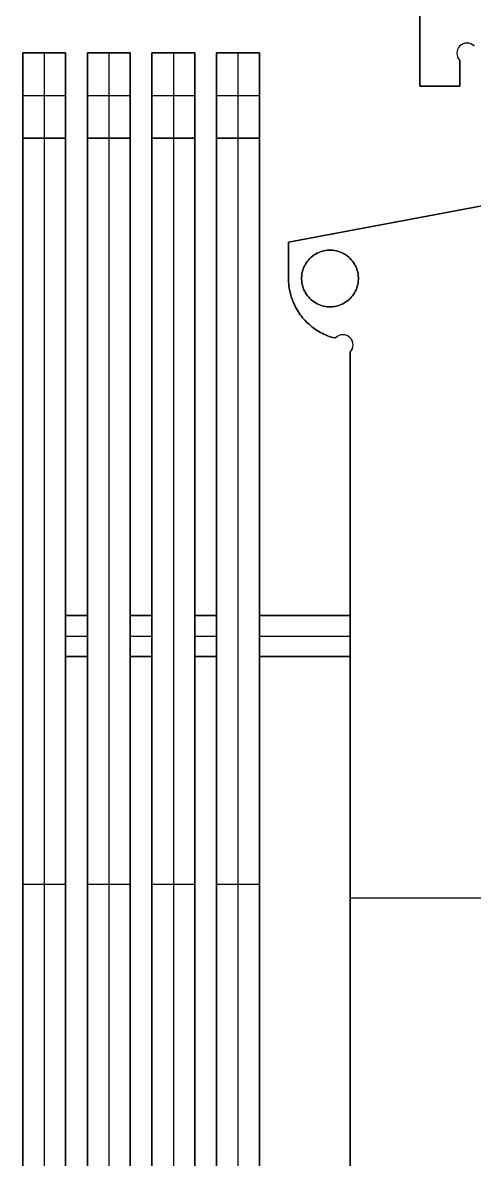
# Model space of a CAD drawing. Extents: x 24 to 120, y 0 to 48.
# Drawn here: x 48.54 to 56.84, y 10.76 to 31.65 of the extents above; entities that cross this region are included whole.
import ezdxf

# ---------------------------------------------------------------- set-up
doc = ezdxf.new("R2010")
doc.units = 0
doc.header["$MEASUREMENT"] = 0
for name, color, linetype in [('POCKETS_10_MM', 5, 'CONTINUOUS'), ('PROFILE_-_INSIDE', 30, 'CONTINUOUS'), ('PROFILE_-_OUTSIDE', 18, 'CONTINUOUS'), ('SOLIDS', 4, 'CONTINUOUS'), ('TABS', 25, 'CONTINUOUS')]:
    doc.layers.add(name, color=color, linetype=linetype)

msp = doc.modelspace()

# ---------------------------------------------------------------- linework, layer by layer
at = {"layer": 'POCKETS_10_MM'}
for points in [[(49.329, 29.527), (49.329, 31.101), (48.541, 31.101), (48.541, 29.527)], [(50.516, 29.527), (50.516, 31.101), (49.729, 31.101), (49.729, 29.527)], [(51.703, 29.527), (51.703, 31.101), (50.916, 31.101), (50.916, 29.527)], [(52.891, 29.527), (52.891, 31.101), (52.103, 31.101), (52.103, 29.527)]]:
    msp.add_lwpolyline(points, close=True, dxfattribs=at)
at = {"layer": 'PROFILE_-_INSIDE'}
msp.add_lwpolyline([(53.776, 27.27), (53.756, 27.243), (53.739, 27.215), (53.723, 27.187), (53.709, 27.157), (53.697, 27.127), (53.687, 27.095), (53.679, 27.064), (53.673, 27.031), (53.668, 26.999), (53.666, 26.966), (53.666, 26.933), (53.668, 26.901), (53.673, 26.868), (53.679, 26.836), (53.687, 26.804), (53.697, 26.773), (53.709, 26.742), (53.723, 26.713), (53.739, 26.684), (53.756, 26.656), (53.776, 26.63), (53.797, 26.605), (53.819, 26.581), (53.843, 26.558), (53.868, 26.537), (53.895, 26.518), (53.922, 26.5), (53.951, 26.485), (53.981, 26.471), (54.011, 26.459), (54.042, 26.449), (54.074, 26.44), (54.106, 26.434), (54.139, 26.43), (54.172, 26.428), (54.205, 26.428), (54.237, 26.43), (54.27, 26.434), (54.302, 26.44), (54.334, 26.449), (54.365, 26.459), (54.395, 26.471), (54.425, 26.485), (54.454, 26.5), (54.482, 26.518), (54.508, 26.537), (54.533, 26.558), (54.557, 26.581), (54.58, 26.605), (54.601, 26.63), (54.62, 26.656), (54.637, 26.684), (54.653, 26.713), (54.667, 26.742), (54.679, 26.773), (54.689, 26.804), (54.698, 26.836), (54.704, 26.868), (54.708, 26.901), (54.71, 26.933), (54.71, 26.966), (54.708, 26.999), (54.704, 27.031), (54.698, 27.064), (54.689, 27.095), (54.679, 27.127), (54.667, 27.157), (54.653, 27.187), (54.637, 27.215), (54.62, 27.243), (54.601, 27.27), (54.58, 27.295), (54.557, 27.319), (54.533, 27.341), (54.508, 27.362), (54.482, 27.382), (54.454, 27.399), (54.425, 27.415), (54.395, 27.429), (54.365, 27.441), (54.334, 27.451), (54.302, 27.459), (54.27, 27.465), (54.237, 27.469), (54.205, 27.472), (54.172, 27.472), (54.139, 27.469), (54.106, 27.465), (54.074, 27.459), (54.042, 27.451), (54.011, 27.441), (53.981, 27.429), (53.951, 27.415), (53.922, 27.399), (53.895, 27.382), (53.868, 27.362), (53.843, 27.341), (53.819, 27.319), (53.797, 27.295)], close=True, dxfattribs=at)
at = {"layer": 'PROFILE_-_OUTSIDE'}
msp.add_line((54.557, 5.531), (54.557, 25.596), dxfattribs=at)
for points in [[(56.574, 30.958), (56.574, 30.485), (55.836, 30.485), (55.836, 41.804), (56.574, 41.804), (56.574, 41.331)], [(54.292, 25.861), (54.249, 25.861), (54.241, 25.863), (54.207, 25.873), (54.174, 25.885), (54.141, 25.897), (54.108, 25.911), (54.075, 25.926), (54.043, 25.941), (54.012, 25.958), (53.981, 25.976), (53.951, 25.994), (53.921, 26.014), (53.892, 26.034), (53.863, 26.055), (53.836, 26.078), (53.809, 26.101), (53.782, 26.125), (53.757, 26.149), (53.732, 26.175), (53.708, 26.201), (53.685, 26.228), (53.663, 26.256), (53.641, 26.284), (53.621, 26.314), (53.602, 26.343), (53.583, 26.374), (53.565, 26.404), (53.549, 26.436), (53.533, 26.468), (53.518, 26.5), (53.505, 26.533), (53.492, 26.566), (53.481, 26.6), (53.47, 26.634), (53.461, 26.668), (53.453, 26.703), (53.445, 26.738), (53.439, 26.773), (53.434, 26.808), (53.43, 26.843), (53.428, 26.879), (53.426, 26.914), (53.425, 26.95), (53.425, 27.616), (67.599, 30.286)]]:
    msp.add_lwpolyline(points, dxfattribs=at)
for points in [[(49.329, 0.525), (49.329, 31.101), (48.541, 31.101), (48.541, 0.525)], [(49.729, 0.525), (49.729, 31.101), (50.516, 31.101), (50.516, 2.887), (50.516, 1.312), (50.516, 0.525)], [(51.703, 0.525), (50.916, 0.525), (50.916, 31.101), (51.703, 31.101), (51.703, 2.887), (51.703, 1.312)], [(52.103, 0.525), (52.103, 31.101), (52.891, 31.101), (52.891, 2.887), (52.891, 1.312), (52.891, 0.525)]]:
    msp.add_lwpolyline(points, close=True, dxfattribs=at)
for centre, start, end in [((56.707, 31.091), 45.0001, 225.0001), ((54.425, 25.728), 315, 134.9984)]:
    msp.add_arc(centre, 0.188, start, end, dxfattribs=at)
at = {"layer": 'SOLIDS'}
for p, q in [((55.836, 30.485), (55.836, 41.804)), ((55.836, 30.485, -0.738), (55.836, 41.804, -0.738)), ((55.836, 41.804, -0.369), (55.836, 30.485, -0.369)), ((56.574, 31.223), (56.574, 31.223, -0.738)), ((48.541, 0.525, -0.738), (48.541, 31.101, -0.738)), ((48.541, 31.101, -0.738), (48.541, 31.101, -0.369)), ((48.541, 31.101, -0.738), (49.329, 31.101, -0.738)), ((48.541, 29.527, -0.369), (48.541, 31.101, -0.369)), ((48.541, 31.101, -0.369), (49.329, 31.101, -0.369)), ((48.935, 31.101, -0.738), (48.935, 0.525, -0.738)), ((48.935, 31.101, -0.369), (48.935, 29.527, -0.369)), ((48.935, 31.101, -0.369), (48.935, 31.101, -0.738)), ((49.329, 31.101, -0.738), (49.329, 31.101, -0.369)), ((49.329, 31.101, -0.738), (49.329, 0.525, -0.738)), ((49.329, 31.101, -0.369), (49.329, 29.527, -0.369)), ((49.729, 0.525, -0.738), (49.729, 31.101, -0.738)), ((49.729, 31.101, -0.738), (49.729, 31.101, -0.369)), ((49.729, 31.101, -0.738), (50.516, 31.101, -0.738)), ((49.729, 29.527, -0.369), (49.729, 31.101, -0.369)), ((49.729, 31.101, -0.369), (50.516, 31.101, -0.369)), ((50.122, 31.101, -0.738), (50.122, 0.525, -0.738)), ((50.122, 31.101, -0.369), (50.122, 29.527, -0.369)), ((50.122, 31.101, -0.369), (50.122, 31.101, -0.738)), ((50.516, 31.101, -0.738), (50.516, 31.101, -0.369)), ((50.516, 31.101, -0.738), (50.516, 0.525, -0.738)), ((50.516, 31.101, -0.369), (50.516, 29.527, -0.369)), ((50.916, 0.525, -0.738), (50.916, 31.101, -0.738)), ((50.916, 31.101, -0.738), (50.916, 31.101, -0.369)), ((50.916, 31.101, -0.738), (51.703, 31.101, -0.738)), ((50.916, 29.527, -0.369), (50.916, 31.101, -0.369)), ((50.916, 31.101, -0.369), (51.703, 31.101, -0.369)), ((51.31, 31.101, -0.738), (51.31, 0.525, -0.738)), ((51.31, 31.101, -0.369), (51.31, 29.527, -0.369)), ((51.31, 31.101, -0.369), (51.31, 31.101, -0.738)), ((51.703, 31.101, -0.738), (51.703, 31.101, -0.369)), ((51.703, 31.101, -0.738), (51.703, 0.525, -0.738)), ((51.703, 31.101, -0.369), (51.703, 29.527, -0.369)), ((52.103, 0.525, -0.738), (52.103, 31.101, -0.738)), ((52.103, 31.101, -0.738), (52.103, 31.101, -0.369)), ((52.103, 31.101, -0.738), (52.891, 31.101, -0.738)), ((52.103, 29.527, -0.369), (52.103, 31.101, -0.369)), ((52.103, 31.101, -0.369), (52.891, 31.101, -0.369)), ((52.497, 31.101, -0.738), (52.497, 0.525, -0.738)), ((52.497, 31.101, -0.369), (52.497, 29.527, -0.369)), ((52.497, 31.101, -0.369), (52.497, 31.101, -0.738)), ((52.891, 31.101, -0.738), (52.891, 31.101, -0.369)), ((52.891, 31.101, -0.738), (52.891, 0.525, -0.738)), ((52.891, 31.101, -0.369), (52.891, 29.527, -0.369)), ((56.574, 30.958), (56.574, 30.485)), ((56.574, 30.958, -0.738), (56.574, 30.958)), ((56.574, 30.958, -0.738), (56.574, 30.485, -0.738)), ((56.574, 30.485, -0.369), (56.574, 30.958, -0.369)), ((56.574, 30.721), (56.574, 30.721, -0.738)), ((48.541, 30.314, -0.369), (49.329, 30.314, -0.369)), ((49.729, 30.314, -0.369), (50.516, 30.314, -0.369)), ((50.916, 30.314, -0.369), (51.703, 30.314, -0.369)), ((52.103, 30.314, -0.369), (52.891, 30.314, -0.369)), ((56.574, 30.485), (55.836, 30.485)), ((56.574, 30.485, -0.738), (55.836, 30.485, -0.738)), ((55.836, 30.485, -0.738), (55.836, 30.485)), ((55.836, 30.485, -0.369), (56.574, 30.485, -0.369)), ((56.205, 30.485), (56.205, 30.485, -0.738)), ((56.574, 30.485, -0.738), (56.574, 30.485)), ((53.425, 27.616), (67.599, 30.286)), ((53.425, 27.616, -0.738), (67.599, 30.286, -0.738)), ((67.599, 30.286, -0.369), (53.425, 27.616, -0.369)), ((49.329, 29.527), (48.541, 29.527)), ((49.329, 29.527, -0.369), (48.541, 29.527, -0.369)), ((48.541, 29.527, -0.369), (48.541, 29.527)), ((48.541, 2.887), (48.541, 29.527)), ((48.541, 29.527, -0.185), (49.329, 29.527, -0.185)), ((48.541, 29.527, -0.369), (48.541, 2.887, -0.369)), ((48.935, 29.527), (48.935, 29.527, -0.369)), ((48.935, 29.527), (48.935, 2.887)), ((49.329, 29.527), (49.329, 29.527, -0.369)), ((49.329, 29.527), (49.329, 2.887)), ((49.329, 2.887, -0.369), (49.329, 29.527, -0.369)), ((49.729, 2.887), (49.729, 29.527)), ((50.516, 29.527, -0.369), (49.729, 29.527, -0.369)), ((50.516, 29.527), (49.729, 29.527)), ((49.729, 29.527, -0.369), (49.729, 29.527)), ((49.729, 29.527, -0.185), (50.516, 29.527, -0.185)), ((49.729, 29.527, -0.369), (49.729, 2.887, -0.369)), ((49.729, 29.527, -0.369), (49.729, 29.527, -0.738)), ((50.122, 29.527), (50.122, 29.527, -0.369)), ((50.122, 29.527), (50.122, 2.887)), ((50.516, 29.527), (50.516, 29.527, -0.369)), ((50.516, 29.527), (50.516, 2.887)), ((50.516, 2.887, -0.369), (50.516, 29.527, -0.369)), ((50.516, 29.527), (50.516, 29.527, -0.738)), ((51.703, 29.527, -0.369), (50.916, 29.527, -0.369)), ((51.703, 29.527), (50.916, 29.527)), ((50.916, 29.527, -0.369), (50.916, 29.527)), ((50.916, 2.887), (50.916, 29.527)), ((50.916, 29.527, -0.185), (51.703, 29.527, -0.185)), ((50.916, 29.527, -0.369), (50.916, 2.887, -0.369)), ((50.916, 29.527, -0.369), (50.916, 29.527, -0.738)), ((51.31, 29.527), (51.31, 29.527, -0.369)), ((51.31, 29.527), (51.31, 2.887)), ((51.703, 29.527), (51.703, 29.527, -0.369)), ((51.703, 29.527), (51.703, 2.887)), ((51.703, 2.887, -0.369), (51.703, 29.527, -0.369)), ((51.703, 29.527), (51.703, 29.527, -0.738)), ((52.891, 29.527, -0.369), (52.103, 29.527, -0.369)), ((52.891, 29.527), (52.103, 29.527)), ((52.103, 29.527, -0.369), (52.103, 29.527)), ((52.103, 2.887), (52.103, 29.527)), ((52.103, 29.527, -0.185), (52.891, 29.527, -0.185)), ((52.103, 29.527, -0.369), (52.103, 2.887, -0.369)), ((52.103, 29.527, -0.369), (52.103, 29.527, -0.738)), ((52.497, 29.527), (52.497, 29.527, -0.369)), ((52.497, 29.527), (52.497, 2.887)), ((52.891, 29.527), (52.891, 29.527, -0.369)), ((52.891, 29.527), (52.891, 2.887)), ((52.891, 2.887, -0.369), (52.891, 29.527, -0.369)), ((52.891, 29.527), (52.891, 29.527, -0.738)), ((53.426, 26.914), (53.425, 27.616)), ((53.426, 26.914, -0.738), (53.425, 27.616, -0.738)), ((53.425, 27.616, -0.738), (53.425, 27.616)), ((53.425, 27.616, -0.369), (53.426, 26.914, -0.369)), ((53.895, 27.382), (53.868, 27.362)), ((53.895, 27.382, -0.738), (53.868, 27.362, -0.738)), ((53.868, 27.362, -0.25), (53.895, 27.382, -0.25)), ((53.922, 27.399), (53.895, 27.382)), ((53.922, 27.399, -0.738), (53.895, 27.382, -0.738)), ((53.895, 27.382, -0.25), (53.922, 27.399, -0.25)), ((53.895, 27.382, -0.738), (53.895, 27.382)), ((53.909, 27.39), (53.909, 27.39, -0.738)), ((53.951, 27.415), (53.922, 27.399)), ((53.951, 27.415, -0.738), (53.922, 27.399, -0.738)), ((53.922, 27.399, -0.25), (53.951, 27.415, -0.25)), ((53.922, 27.399, -0.738), (53.922, 27.399)), ((53.937, 27.407), (53.937, 27.407, -0.738)), ((53.981, 27.429), (53.951, 27.415)), ((53.981, 27.429, -0.738), (53.951, 27.415, -0.738)), ((53.951, 27.415, -0.25), (53.981, 27.429, -0.25)), ((53.951, 27.415, -0.738), (53.951, 27.415)), ((53.966, 27.422), (53.966, 27.422, -0.738)), ((54.011, 27.441), (53.981, 27.429)), ((54.011, 27.441, -0.738), (53.981, 27.429, -0.738)), ((53.981, 27.429, -0.25), (54.011, 27.441, -0.25)), ((53.981, 27.429, -0.738), (53.981, 27.429)), ((53.996, 27.435), (53.996, 27.435, -0.738)), ((54.042, 27.451), (54.011, 27.441)), ((54.042, 27.451, -0.738), (54.011, 27.441, -0.738)), ((54.011, 27.441, -0.25), (54.042, 27.451, -0.25)), ((54.011, 27.441, -0.738), (54.011, 27.441)), ((54.027, 27.446), (54.027, 27.446, -0.738)), ((54.074, 27.459), (54.042, 27.451)), ((54.074, 27.459, -0.738), (54.042, 27.451, -0.738)), ((54.042, 27.451, -0.25), (54.074, 27.459, -0.25)), ((54.042, 27.451, -0.738), (54.042, 27.451)), ((54.058, 27.455), (54.058, 27.455, -0.738)), ((54.106, 27.465), (54.074, 27.459)), ((54.106, 27.465, -0.738), (54.074, 27.459, -0.738)), ((54.074, 27.459, -0.25), (54.106, 27.465, -0.25)), ((54.074, 27.459, -0.738), (54.074, 27.459)), ((54.09, 27.462), (54.09, 27.462, -0.738)), ((54.139, 27.469), (54.106, 27.465)), ((54.139, 27.469, -0.738), (54.106, 27.465, -0.738)), ((54.106, 27.465, -0.25), (54.139, 27.469, -0.25)), ((54.106, 27.465, -0.738), (54.106, 27.465)), ((54.123, 27.467), (54.123, 27.467, -0.738)), ((54.172, 27.472), (54.139, 27.469)), ((54.172, 27.472, -0.738), (54.139, 27.469, -0.738)), ((54.139, 27.469, -0.25), (54.172, 27.472, -0.25)), ((54.139, 27.469, -0.738), (54.139, 27.469)), ((54.155, 27.47), (54.155, 27.47, -0.738)), ((54.205, 27.472), (54.172, 27.472)), ((54.205, 27.472, -0.738), (54.172, 27.472, -0.738)), ((54.172, 27.472, -0.738), (54.172, 27.472)), ((54.172, 27.472, -0.25), (54.205, 27.472, -0.25)), ((54.188, 27.472), (54.188, 27.472, -0.738)), ((54.237, 27.469), (54.205, 27.472)), ((54.237, 27.469, -0.738), (54.205, 27.472, -0.738)), ((54.205, 27.472, -0.738), (54.205, 27.472)), ((54.205, 27.472, -0.25), (54.237, 27.469, -0.25)), ((54.221, 27.47), (54.221, 27.47, -0.738)), ((54.27, 27.465), (54.237, 27.469)), ((54.27, 27.465, -0.738), (54.237, 27.469, -0.738)), ((54.237, 27.469, -0.738), (54.237, 27.469)), ((54.237, 27.469, -0.25), (54.27, 27.465, -0.25)), ((54.253, 27.467), (54.253, 27.467, -0.738)), ((54.302, 27.459), (54.27, 27.465)), ((54.302, 27.459, -0.738), (54.27, 27.465, -0.738)), ((54.27, 27.465, -0.738), (54.27, 27.465)), ((54.27, 27.465, -0.25), (54.302, 27.459, -0.25)), ((54.286, 27.462), (54.286, 27.462, -0.738)), ((54.334, 27.451), (54.302, 27.459)), ((54.334, 27.451, -0.738), (54.302, 27.459, -0.738)), ((54.302, 27.459, -0.738), (54.302, 27.459)), ((54.302, 27.459, -0.25), (54.334, 27.451, -0.25)), ((54.318, 27.455), (54.318, 27.455, -0.738)), ((54.365, 27.441), (54.334, 27.451)), ((54.365, 27.441, -0.738), (54.334, 27.451, -0.738)), ((54.334, 27.451, -0.738), (54.334, 27.451)), ((54.334, 27.451, -0.25), (54.365, 27.441, -0.25)), ((54.349, 27.446), (54.349, 27.446, -0.738)), ((54.395, 27.429), (54.365, 27.441)), ((54.395, 27.429, -0.738), (54.365, 27.441, -0.738)), ((54.365, 27.441, -0.738), (54.365, 27.441)), ((54.365, 27.441, -0.25), (54.395, 27.429, -0.25)), ((54.38, 27.435), (54.38, 27.435, -0.738)), ((54.425, 27.415), (54.395, 27.429)), ((54.425, 27.415, -0.738), (54.395, 27.429, -0.738)), ((54.395, 27.429, -0.738), (54.395, 27.429)), ((54.395, 27.429, -0.25), (54.425, 27.415, -0.25)), ((54.41, 27.422), (54.41, 27.422, -0.738)), ((54.454, 27.399), (54.425, 27.415)), ((54.454, 27.399, -0.738), (54.425, 27.415, -0.738)), ((54.425, 27.415, -0.738), (54.425, 27.415)), ((54.425, 27.415, -0.25), (54.454, 27.399, -0.25)), ((54.439, 27.407), (54.439, 27.407, -0.738)), ((54.482, 27.382), (54.454, 27.399)), ((54.482, 27.382, -0.738), (54.454, 27.399, -0.738)), ((54.454, 27.399, -0.738), (54.454, 27.399)), ((54.454, 27.399, -0.25), (54.482, 27.382, -0.25)), ((54.468, 27.39), (54.468, 27.39, -0.738)), ((54.508, 27.362), (54.482, 27.382)), ((54.508, 27.362, -0.738), (54.482, 27.382, -0.738)), ((54.482, 27.382, -0.738), (54.482, 27.382)), ((54.482, 27.382, -0.25), (54.508, 27.362, -0.25)), ((53.723, 27.187), (53.709, 27.157)), ((53.723, 27.187, -0.738), (53.709, 27.157, -0.738)), ((53.709, 27.157, -0.25), (53.723, 27.187, -0.25)), ((53.716, 27.172), (53.716, 27.172, -0.738)), ((53.739, 27.215), (53.723, 27.187)), ((53.739, 27.215, -0.738), (53.723, 27.187, -0.738)), ((53.723, 27.187, -0.25), (53.739, 27.215, -0.25)), ((53.723, 27.187, -0.738), (53.723, 27.187)), ((53.731, 27.201), (53.731, 27.201, -0.738)), ((53.756, 27.243), (53.739, 27.215)), ((53.756, 27.243, -0.738), (53.739, 27.215, -0.738)), ((53.739, 27.215, -0.25), (53.756, 27.243, -0.25)), ((53.739, 27.215, -0.738), (53.739, 27.215)), ((53.748, 27.229), (53.748, 27.229, -0.738)), ((53.776, 27.27), (53.756, 27.243)), ((53.776, 27.27, -0.738), (53.756, 27.243, -0.738)), ((53.756, 27.243, -0.25), (53.776, 27.27, -0.25)), ((53.756, 27.243, -0.738), (53.756, 27.243)), ((53.766, 27.256), (53.766, 27.256, -0.738)), ((53.797, 27.295), (53.776, 27.27)), ((53.797, 27.295, -0.738), (53.776, 27.27, -0.738)), ((53.776, 27.27, -0.25), (53.797, 27.295, -0.25)), ((53.776, 27.27), (53.776, 27.27, -0.738)), ((53.786, 27.282), (53.786, 27.282, -0.738)), ((53.819, 27.319), (53.797, 27.295)), ((53.819, 27.319, -0.738), (53.797, 27.295, -0.738)), ((53.797, 27.295, -0.25), (53.819, 27.319, -0.25)), ((53.797, 27.295, -0.738), (53.797, 27.295)), ((53.808, 27.307), (53.808, 27.307, -0.738)), ((53.843, 27.341), (53.819, 27.319)), ((53.843, 27.341, -0.738), (53.819, 27.319, -0.738)), ((53.819, 27.319, -0.25), (53.843, 27.341, -0.25)), ((53.819, 27.319, -0.738), (53.819, 27.319)), ((53.831, 27.33), (53.831, 27.33, -0.738)), ((53.868, 27.362), (53.843, 27.341)), ((53.868, 27.362, -0.738), (53.843, 27.341, -0.738)), ((53.843, 27.341, -0.25), (53.868, 27.362, -0.25)), ((53.843, 27.341, -0.738), (53.843, 27.341)), ((53.856, 27.352), (53.856, 27.352, -0.738)), ((53.868, 27.362, -0.738), (53.868, 27.362)), ((53.881, 27.372), (53.881, 27.372, -0.738)), ((54.495, 27.372), (54.495, 27.372, -0.738)), ((54.533, 27.341), (54.508, 27.362)), ((54.533, 27.341, -0.738), (54.508, 27.362, -0.738)), ((54.508, 27.362, -0.738), (54.508, 27.362)), ((54.508, 27.362, -0.25), (54.533, 27.341, -0.25)), ((54.521, 27.352), (54.521, 27.352, -0.738)), ((54.557, 27.319), (54.533, 27.341)), ((54.557, 27.319, -0.738), (54.533, 27.341, -0.738)), ((54.533, 27.341, -0.738), (54.533, 27.341)), ((54.533, 27.341, -0.25), (54.557, 27.319, -0.25)), ((54.545, 27.33), (54.545, 27.33, -0.738)), ((54.58, 27.295), (54.557, 27.319)), ((54.58, 27.295, -0.738), (54.557, 27.319, -0.738)), ((54.557, 27.319, -0.738), (54.557, 27.319)), ((54.557, 27.319, -0.25), (54.58, 27.295, -0.25)), ((54.568, 27.307), (54.568, 27.307, -0.738)), ((54.601, 27.27), (54.58, 27.295)), ((54.601, 27.27, -0.738), (54.58, 27.295, -0.738)), ((54.58, 27.295, -0.738), (54.58, 27.295)), ((54.58, 27.295, -0.25), (54.601, 27.27, -0.25)), ((54.59, 27.282), (54.59, 27.282, -0.738)), ((54.62, 27.243), (54.601, 27.27)), ((54.62, 27.243, -0.738), (54.601, 27.27, -0.738)), ((54.601, 27.27, -0.738), (54.601, 27.27)), ((54.601, 27.27, -0.25), (54.62, 27.243, -0.25)), ((54.61, 27.256), (54.61, 27.256, -0.738)), ((54.637, 27.215), (54.62, 27.243)), ((54.637, 27.215, -0.738), (54.62, 27.243, -0.738)), ((54.62, 27.243, -0.738), (54.62, 27.243)), ((54.62, 27.243, -0.25), (54.637, 27.215, -0.25)), ((54.629, 27.229), (54.629, 27.229, -0.738)), ((54.653, 27.187), (54.637, 27.215)), ((54.653, 27.187, -0.738), (54.637, 27.215, -0.738)), ((54.637, 27.215, -0.738), (54.637, 27.215)), ((54.637, 27.215, -0.25), (54.653, 27.187, -0.25)), ((54.645, 27.201), (54.645, 27.201, -0.738)), ((54.667, 27.157), (54.653, 27.187)), ((54.667, 27.157, -0.738), (54.653, 27.187, -0.738)), ((54.653, 27.187, -0.738), (54.653, 27.187)), ((54.653, 27.187, -0.25), (54.667, 27.157, -0.25)), ((54.66, 27.172), (54.66, 27.172, -0.738)), ((53.668, 26.999), (53.666, 26.966)), ((53.668, 26.999, -0.738), (53.666, 26.966, -0.738)), ((53.666, 26.966, -0.25), (53.668, 26.999, -0.25)), ((53.666, 26.966), (53.666, 26.933)), ((53.666, 26.966, -0.738), (53.666, 26.933, -0.738)), ((53.666, 26.966, -0.738), (53.666, 26.966)), ((53.666, 26.933, -0.25), (53.666, 26.966, -0.25)), ((53.667, 26.983), (53.667, 26.983, -0.738)), ((53.673, 27.031), (53.668, 26.999)), ((53.673, 27.031, -0.738), (53.668, 26.999, -0.738)), ((53.668, 26.999, -0.25), (53.673, 27.031, -0.25)), ((53.668, 26.999, -0.738), (53.668, 26.999)), ((53.67, 27.015), (53.67, 27.015, -0.738)), ((53.679, 27.064), (53.673, 27.031)), ((53.679, 27.064, -0.738), (53.673, 27.031, -0.738)), ((53.673, 27.031, -0.25), (53.679, 27.064, -0.25)), ((53.673, 27.031, -0.738), (53.673, 27.031)), ((53.676, 27.048), (53.676, 27.048, -0.738)), ((53.687, 27.095), (53.679, 27.064)), ((53.687, 27.095, -0.738), (53.679, 27.064, -0.738)), ((53.679, 27.064, -0.25), (53.687, 27.095, -0.25)), ((53.679, 27.064, -0.738), (53.679, 27.064)), ((53.683, 27.08), (53.683, 27.08, -0.738)), ((53.697, 27.127), (53.687, 27.095)), ((53.697, 27.127, -0.738), (53.687, 27.095, -0.738)), ((53.687, 27.095, -0.25), (53.697, 27.127, -0.25)), ((53.687, 27.095, -0.738), (53.687, 27.095)), ((53.692, 27.111), (53.692, 27.111, -0.738)), ((53.709, 27.157), (53.697, 27.127)), ((53.709, 27.157, -0.738), (53.697, 27.127, -0.738)), ((53.697, 27.127, -0.25), (53.709, 27.157, -0.25)), ((53.697, 27.127, -0.738), (53.697, 27.127)), ((53.703, 27.142), (53.703, 27.142, -0.738)), ((53.709, 27.157, -0.738), (53.709, 27.157)), ((54.679, 27.127), (54.667, 27.157)), ((54.679, 27.127, -0.738), (54.667, 27.157, -0.738)), ((54.667, 27.157, -0.738), (54.667, 27.157)), ((54.667, 27.157, -0.25), (54.679, 27.127, -0.25)), ((54.673, 27.142), (54.673, 27.142, -0.738)), ((54.689, 27.095), (54.679, 27.127)), ((54.689, 27.095, -0.738), (54.679, 27.127, -0.738)), ((54.679, 27.127, -0.738), (54.679, 27.127)), ((54.679, 27.127, -0.25), (54.689, 27.095, -0.25)), ((54.684, 27.111), (54.684, 27.111, -0.738)), ((54.698, 27.064), (54.689, 27.095)), ((54.698, 27.064, -0.738), (54.689, 27.095, -0.738)), ((54.689, 27.095, -0.738), (54.689, 27.095)), ((54.689, 27.095, -0.25), (54.698, 27.064, -0.25)), ((54.693, 27.08), (54.693, 27.08, -0.738)), ((54.704, 27.031), (54.698, 27.064)), ((54.704, 27.031, -0.738), (54.698, 27.064, -0.738)), ((54.698, 27.064, -0.738), (54.698, 27.064)), ((54.698, 27.064, -0.25), (54.704, 27.031, -0.25)), ((54.701, 27.048), (54.701, 27.048, -0.738)), ((54.708, 26.999), (54.704, 27.031)), ((54.708, 26.999, -0.738), (54.704, 27.031, -0.738)), ((54.704, 27.031, -0.738), (54.704, 27.031)), ((54.704, 27.031, -0.25), (54.708, 26.999, -0.25)), ((54.706, 27.015), (54.706, 27.015, -0.738)), ((54.71, 26.966), (54.708, 26.999)), ((54.71, 26.966, -0.738), (54.708, 26.999, -0.738)), ((54.708, 26.999, -0.738), (54.708, 26.999)), ((54.708, 26.999, -0.25), (54.71, 26.966, -0.25)), ((54.709, 26.983), (54.709, 26.983, -0.738)), ((54.71, 26.933), (54.71, 26.966)), ((54.71, 26.933, -0.738), (54.71, 26.966, -0.738)), ((54.71, 26.966, -0.738), (54.71, 26.966)), ((54.71, 26.966, -0.25), (54.71, 26.933, -0.25)), ((53.425, 26.95), (53.425, 26.95, -0.738)), ((53.428, 26.879), (53.426, 26.914)), ((53.428, 26.879, -0.738), (53.426, 26.914, -0.738)), ((53.426, 26.914, -0.738), (53.426, 26.914)), ((53.426, 26.914, -0.369), (53.428, 26.879, -0.369)), ((53.427, 26.896), (53.427, 26.896, -0.738)), ((53.43, 26.843), (53.428, 26.879)), ((53.43, 26.843, -0.738), (53.428, 26.879, -0.738)), ((53.428, 26.879, -0.738), (53.428, 26.879)), ((53.428, 26.879, -0.369), (53.43, 26.843, -0.369)), ((53.429, 26.861), (53.429, 26.861, -0.738)), ((53.434, 26.808), (53.43, 26.843)), ((53.434, 26.808, -0.738), (53.43, 26.843, -0.738)), ((53.43, 26.843, -0.738), (53.43, 26.843)), ((53.43, 26.843, -0.369), (53.434, 26.808, -0.369)), ((53.432, 26.826), (53.432, 26.826, -0.738)), ((53.439, 26.773), (53.434, 26.808)), ((53.439, 26.773, -0.738), (53.434, 26.808, -0.738)), ((53.434, 26.808, -0.738), (53.434, 26.808)), ((53.434, 26.808, -0.369), (53.439, 26.773, -0.369)), ((53.437, 26.79), (53.437, 26.79, -0.738)), ((53.445, 26.738), (53.439, 26.773)), ((53.445, 26.738, -0.738), (53.439, 26.773, -0.738)), ((53.439, 26.773, -0.738), (53.439, 26.773)), ((53.439, 26.773, -0.369), (53.445, 26.738, -0.369)), ((53.442, 26.755), (53.442, 26.755, -0.738)), ((53.666, 26.95), (53.666, 26.95, -0.738)), ((53.666, 26.933), (53.668, 26.901)), ((53.666, 26.933, -0.738), (53.668, 26.901, -0.738)), ((53.666, 26.933, -0.738), (53.666, 26.933)), ((53.668, 26.901, -0.25), (53.666, 26.933, -0.25)), ((53.667, 26.917), (53.667, 26.917, -0.738)), ((53.668, 26.901), (53.673, 26.868)), ((53.668, 26.901, -0.738), (53.673, 26.868, -0.738)), ((53.668, 26.901, -0.738), (53.668, 26.901)), ((53.673, 26.868, -0.25), (53.668, 26.901, -0.25)), ((53.67, 26.884), (53.67, 26.884, -0.738)), ((53.673, 26.868), (53.679, 26.836)), ((53.673, 26.868, -0.738), (53.679, 26.836, -0.738)), ((53.673, 26.868, -0.738), (53.673, 26.868)), ((53.679, 26.836, -0.25), (53.673, 26.868, -0.25)), ((53.676, 26.852), (53.676, 26.852, -0.738)), ((53.679, 26.836), (53.687, 26.804)), ((53.679, 26.836, -0.738), (53.687, 26.804, -0.738)), ((53.679, 26.836, -0.738), (53.679, 26.836)), ((53.687, 26.804, -0.25), (53.679, 26.836, -0.25)), ((53.683, 26.82), (53.683, 26.82, -0.738)), ((53.687, 26.804), (53.697, 26.773)), ((53.687, 26.804, -0.738), (53.697, 26.773, -0.738)), ((53.687, 26.804, -0.738), (53.687, 26.804)), ((53.697, 26.773, -0.25), (53.687, 26.804, -0.25)), ((53.692, 26.789), (53.692, 26.789, -0.738)), ((53.697, 26.773), (53.709, 26.742)), ((53.697, 26.773, -0.738), (53.709, 26.742, -0.738)), ((53.697, 26.773, -0.738), (53.697, 26.773)), ((53.709, 26.742, -0.25), (53.697, 26.773, -0.25)), ((53.703, 26.758), (53.703, 26.758, -0.738)), ((54.667, 26.742), (54.679, 26.773)), ((54.667, 26.742, -0.738), (54.679, 26.773, -0.738)), ((54.679, 26.773, -0.25), (54.667, 26.742, -0.25)), ((54.673, 26.758), (54.673, 26.758, -0.738)), ((54.679, 26.773), (54.689, 26.804)), ((54.679, 26.773, -0.738), (54.689, 26.804, -0.738)), ((54.689, 26.804, -0.25), (54.679, 26.773, -0.25)), ((54.679, 26.773, -0.738), (54.679, 26.773)), ((54.684, 26.789), (54.684, 26.789, -0.738)), ((54.689, 26.804), (54.698, 26.836)), ((54.689, 26.804, -0.738), (54.698, 26.836, -0.738)), ((54.698, 26.836, -0.25), (54.689, 26.804, -0.25)), ((54.689, 26.804, -0.738), (54.689, 26.804)), ((54.693, 26.82), (54.693, 26.82, -0.738)), ((54.698, 26.836), (54.704, 26.868)), ((54.698, 26.836, -0.738), (54.704, 26.868, -0.738)), ((54.704, 26.868, -0.25), (54.698, 26.836, -0.25)), ((54.698, 26.836, -0.738), (54.698, 26.836)), ((54.701, 26.852), (54.701, 26.852, -0.738)), ((54.704, 26.868), (54.708, 26.901)), ((54.704, 26.868, -0.738), (54.708, 26.901, -0.738)), ((54.708, 26.901, -0.25), (54.704, 26.868, -0.25)), ((54.704, 26.868, -0.738), (54.704, 26.868)), ((54.706, 26.884), (54.706, 26.884, -0.738)), ((54.708, 26.901), (54.71, 26.933)), ((54.708, 26.901, -0.738), (54.71, 26.933, -0.738)), ((54.71, 26.933, -0.25), (54.708, 26.901, -0.25)), ((54.708, 26.901, -0.738), (54.708, 26.901)), ((54.709, 26.917), (54.709, 26.917, -0.738)), ((54.71, 26.95), (54.71, 26.95, -0.738)), ((54.71, 26.933, -0.738), (54.71, 26.933)), ((53.453, 26.703), (53.445, 26.738)), ((53.453, 26.703, -0.738), (53.445, 26.738, -0.738)), ((53.445, 26.738, -0.738), (53.445, 26.738)), ((53.445, 26.738, -0.369), (53.453, 26.703, -0.369)), ((53.449, 26.72), (53.449, 26.72, -0.738)), ((53.461, 26.668), (53.453, 26.703)), ((53.461, 26.668, -0.738), (53.453, 26.703, -0.738)), ((53.453, 26.703, -0.738), (53.453, 26.703)), ((53.453, 26.703, -0.369), (53.461, 26.668, -0.369)), ((53.457, 26.686), (53.457, 26.686, -0.738)), ((53.47, 26.634), (53.461, 26.668)), ((53.47, 26.634, -0.738), (53.461, 26.668, -0.738)), ((53.461, 26.668, -0.738), (53.461, 26.668)), ((53.461, 26.668, -0.369), (53.47, 26.634, -0.369)), ((53.466, 26.651), (53.466, 26.651, -0.738)), ((53.481, 26.6), (53.47, 26.634)), ((53.481, 26.6, -0.738), (53.47, 26.634, -0.738)), ((53.47, 26.634, -0.738), (53.47, 26.634)), ((53.47, 26.634, -0.369), (53.481, 26.6, -0.369)), ((53.475, 26.617), (53.475, 26.617, -0.738)), ((53.492, 26.566), (53.481, 26.6)), ((53.492, 26.566, -0.738), (53.481, 26.6, -0.738)), ((53.481, 26.6, -0.738), (53.481, 26.6)), ((53.481, 26.6, -0.369), (53.492, 26.566, -0.369)), ((53.486, 26.583), (53.486, 26.583, -0.738)), ((53.505, 26.533), (53.492, 26.566)), ((53.505, 26.533, -0.738), (53.492, 26.566, -0.738)), ((53.492, 26.566, -0.738), (53.492, 26.566)), ((53.492, 26.566, -0.369), (53.505, 26.533, -0.369)), ((53.499, 26.55), (53.499, 26.55, -0.738)), ((53.709, 26.742), (53.723, 26.713)), ((53.709, 26.742, -0.738), (53.723, 26.713, -0.738)), ((53.709, 26.742, -0.738), (53.709, 26.742)), ((53.723, 26.713, -0.25), (53.709, 26.742, -0.25)), ((53.716, 26.728), (53.716, 26.728, -0.738)), ((53.723, 26.713), (53.739, 26.684)), ((53.723, 26.713, -0.738), (53.739, 26.684, -0.738)), ((53.723, 26.713, -0.738), (53.723, 26.713)), ((53.739, 26.684, -0.25), (53.723, 26.713, -0.25)), ((53.731, 26.698), (53.731, 26.698, -0.738)), ((53.739, 26.684), (53.756, 26.656)), ((53.739, 26.684, -0.738), (53.756, 26.656, -0.738)), ((53.739, 26.684, -0.738), (53.739, 26.684)), ((53.756, 26.656, -0.25), (53.739, 26.684, -0.25)), ((53.748, 26.67), (53.748, 26.67, -0.738)), ((53.756, 26.656), (53.776, 26.63)), ((53.756, 26.656, -0.738), (53.776, 26.63, -0.738)), ((53.756, 26.656, -0.738), (53.756, 26.656)), ((53.776, 26.63, -0.25), (53.756, 26.656, -0.25)), ((53.766, 26.643), (53.766, 26.643, -0.738)), ((53.776, 26.63), (53.797, 26.605)), ((53.776, 26.63, -0.738), (53.797, 26.605, -0.738)), ((53.776, 26.63, -0.738), (53.776, 26.63)), ((53.797, 26.605, -0.25), (53.776, 26.63, -0.25)), ((53.786, 26.617), (53.786, 26.617, -0.738)), ((53.797, 26.605), (53.819, 26.581)), ((53.797, 26.605, -0.738), (53.819, 26.581, -0.738)), ((53.797, 26.605, -0.738), (53.797, 26.605)), ((53.819, 26.581, -0.25), (53.797, 26.605, -0.25)), ((53.808, 26.593), (53.808, 26.593, -0.738)), ((53.819, 26.581), (53.843, 26.558)), ((53.819, 26.581, -0.738), (53.843, 26.558, -0.738)), ((53.819, 26.581, -0.738), (53.819, 26.581)), ((53.843, 26.558, -0.25), (53.819, 26.581, -0.25)), ((53.831, 26.569), (53.831, 26.569, -0.738)), ((53.843, 26.558), (53.868, 26.537)), ((53.843, 26.558, -0.738), (53.868, 26.537, -0.738)), ((53.843, 26.558, -0.738), (53.843, 26.558)), ((53.868, 26.537, -0.25), (53.843, 26.558, -0.25)), ((53.856, 26.548), (53.856, 26.548, -0.738)), ((54.508, 26.537), (54.533, 26.558)), ((54.508, 26.537, -0.738), (54.533, 26.558, -0.738)), ((54.533, 26.558, -0.25), (54.508, 26.537, -0.25)), ((54.521, 26.548), (54.521, 26.548, -0.738)), ((54.533, 26.558), (54.557, 26.581)), ((54.533, 26.558, -0.738), (54.557, 26.581, -0.738)), ((54.557, 26.581, -0.25), (54.533, 26.558, -0.25)), ((54.533, 26.558, -0.738), (54.533, 26.558)), ((54.545, 26.569), (54.545, 26.569, -0.738)), ((54.557, 26.581), (54.58, 26.605)), ((54.557, 26.581, -0.738), (54.58, 26.605, -0.738)), ((54.58, 26.605, -0.25), (54.557, 26.581, -0.25)), ((54.557, 26.581, -0.738), (54.557, 26.581)), ((54.568, 26.593), (54.568, 26.593, -0.738)), ((54.58, 26.605), (54.601, 26.63)), ((54.58, 26.605, -0.738), (54.601, 26.63, -0.738)), ((54.601, 26.63, -0.25), (54.58, 26.605, -0.25)), ((54.58, 26.605, -0.738), (54.58, 26.605)), ((54.59, 26.617), (54.59, 26.617, -0.738)), ((54.601, 26.63), (54.62, 26.656)), ((54.601, 26.63, -0.738), (54.62, 26.656, -0.738)), ((54.62, 26.656, -0.25), (54.601, 26.63, -0.25)), ((54.601, 26.63, -0.738), (54.601, 26.63)), ((54.61, 26.643), (54.61, 26.643, -0.738)), ((54.62, 26.656), (54.637, 26.684)), ((54.62, 26.656, -0.738), (54.637, 26.684, -0.738)), ((54.637, 26.684, -0.25), (54.62, 26.656, -0.25)), ((54.62, 26.656, -0.738), (54.62, 26.656)), ((54.629, 26.67), (54.629, 26.67, -0.738)), ((54.637, 26.684), (54.653, 26.713)), ((54.637, 26.684, -0.738), (54.653, 26.713, -0.738)), ((54.653, 26.713, -0.25), (54.637, 26.684, -0.25)), ((54.637, 26.684, -0.738), (54.637, 26.684)), ((54.645, 26.698), (54.645, 26.698, -0.738)), ((54.653, 26.713), (54.667, 26.742)), ((54.653, 26.713, -0.738), (54.667, 26.742, -0.738)), ((54.667, 26.742, -0.25), (54.653, 26.713, -0.25)), ((54.653, 26.713, -0.738), (54.653, 26.713)), ((54.66, 26.728), (54.66, 26.728, -0.738)), ((54.667, 26.742, -0.738), (54.667, 26.742)), ((53.518, 26.5), (53.505, 26.533)), ((53.518, 26.5, -0.738), (53.505, 26.533, -0.738)), ((53.505, 26.533, -0.738), (53.505, 26.533)), ((53.505, 26.533, -0.369), (53.518, 26.5, -0.369)), ((53.512, 26.517), (53.512, 26.517, -0.738)), ((53.533, 26.468), (53.518, 26.5)), ((53.533, 26.468, -0.738), (53.518, 26.5, -0.738)), ((53.518, 26.5, -0.738), (53.518, 26.5)), ((53.518, 26.5, -0.369), (53.533, 26.468, -0.369)), ((53.526, 26.484), (53.526, 26.484, -0.738)), ((53.549, 26.436), (53.533, 26.468)), ((53.549, 26.436, -0.738), (53.533, 26.468, -0.738)), ((53.533, 26.468, -0.738), (53.533, 26.468)), ((53.533, 26.468, -0.369), (53.549, 26.436, -0.369)), ((53.541, 26.452), (53.541, 26.452, -0.738)), ((53.565, 26.404), (53.549, 26.436)), ((53.565, 26.404, -0.738), (53.549, 26.436, -0.738)), ((53.549, 26.436, -0.738), (53.549, 26.436)), ((53.549, 26.436, -0.369), (53.565, 26.404, -0.369)), ((53.557, 26.42), (53.557, 26.42, -0.738)), ((53.583, 26.374), (53.565, 26.404)), ((53.583, 26.374, -0.738), (53.565, 26.404, -0.738)), ((53.565, 26.404, -0.738), (53.565, 26.404)), ((53.565, 26.404, -0.369), (53.583, 26.374, -0.369)), ((53.574, 26.389), (53.574, 26.389, -0.738)), ((53.602, 26.343), (53.583, 26.374)), ((53.602, 26.343, -0.738), (53.583, 26.374, -0.738)), ((53.583, 26.374, -0.738), (53.583, 26.374)), ((53.583, 26.374, -0.369), (53.602, 26.343, -0.369)), ((53.592, 26.358), (53.592, 26.358, -0.738)), ((53.621, 26.314), (53.602, 26.343)), ((53.621, 26.314, -0.738), (53.602, 26.343, -0.738)), ((53.602, 26.343, -0.738), (53.602, 26.343)), ((53.602, 26.343, -0.369), (53.621, 26.314, -0.369)), ((53.868, 26.537), (53.895, 26.518)), ((53.868, 26.537, -0.738), (53.895, 26.518, -0.738)), ((53.868, 26.537, -0.738), (53.868, 26.537)), ((53.895, 26.518, -0.25), (53.868, 26.537, -0.25)), ((53.881, 26.528), (53.881, 26.528, -0.738)), ((53.895, 26.518), (53.922, 26.5)), ((53.895, 26.518, -0.738), (53.922, 26.5, -0.738)), ((53.895, 26.518, -0.738), (53.895, 26.518)), ((53.922, 26.5, -0.25), (53.895, 26.518, -0.25)), ((53.909, 26.509), (53.909, 26.509, -0.738)), ((53.922, 26.5), (53.951, 26.485)), ((53.922, 26.5, -0.738), (53.951, 26.485, -0.738)), ((53.922, 26.5, -0.738), (53.922, 26.5)), ((53.951, 26.485, -0.25), (53.922, 26.5, -0.25)), ((53.937, 26.493), (53.937, 26.493, -0.738)), ((53.951, 26.485), (53.981, 26.471)), ((53.951, 26.485, -0.738), (53.981, 26.471, -0.738)), ((53.951, 26.485, -0.738), (53.951, 26.485)), ((53.981, 26.471, -0.25), (53.951, 26.485, -0.25)), ((53.966, 26.478), (53.966, 26.478, -0.738)), ((53.981, 26.471), (54.011, 26.459)), ((53.981, 26.471, -0.738), (54.011, 26.459, -0.738)), ((53.981, 26.471, -0.738), (53.981, 26.471)), ((54.011, 26.459, -0.25), (53.981, 26.471, -0.25)), ((53.996, 26.465), (53.996, 26.465, -0.738)), ((54.011, 26.459), (54.042, 26.449)), ((54.011, 26.459, -0.738), (54.042, 26.449, -0.738)), ((54.011, 26.459, -0.738), (54.011, 26.459)), ((54.042, 26.449, -0.25), (54.011, 26.459, -0.25)), ((54.027, 26.454), (54.027, 26.454, -0.738)), ((54.042, 26.449), (54.074, 26.44)), ((54.042, 26.449, -0.738), (54.074, 26.44, -0.738)), ((54.042, 26.449, -0.738), (54.042, 26.449)), ((54.074, 26.44, -0.25), (54.042, 26.449, -0.25)), ((54.058, 26.444), (54.058, 26.444, -0.738)), ((54.074, 26.44), (54.106, 26.434)), ((54.074, 26.44, -0.738), (54.106, 26.434, -0.738)), ((54.074, 26.44, -0.738), (54.074, 26.44)), ((54.106, 26.434, -0.25), (54.074, 26.44, -0.25)), ((54.09, 26.437), (54.09, 26.437, -0.738)), ((54.106, 26.434), (54.139, 26.43)), ((54.106, 26.434, -0.738), (54.139, 26.43, -0.738)), ((54.106, 26.434, -0.738), (54.106, 26.434)), ((54.139, 26.43, -0.25), (54.106, 26.434, -0.25)), ((54.123, 26.432), (54.123, 26.432, -0.738)), ((54.139, 26.43), (54.172, 26.428)), ((54.139, 26.43, -0.738), (54.172, 26.428, -0.738)), ((54.139, 26.43, -0.738), (54.139, 26.43)), ((54.172, 26.428, -0.25), (54.139, 26.43, -0.25)), ((54.155, 26.429), (54.155, 26.429, -0.738)), ((54.172, 26.428), (54.205, 26.428)), ((54.172, 26.428, -0.738), (54.205, 26.428, -0.738)), ((54.172, 26.428, -0.738), (54.172, 26.428)), ((54.205, 26.428, -0.25), (54.172, 26.428, -0.25)), ((54.188, 26.428), (54.188, 26.428, -0.738)), ((54.205, 26.428), (54.237, 26.43)), ((54.205, 26.428, -0.738), (54.237, 26.43, -0.738)), ((54.237, 26.43, -0.25), (54.205, 26.428, -0.25)), ((54.205, 26.428, -0.738), (54.205, 26.428)), ((54.221, 26.429), (54.221, 26.429, -0.738)), ((54.237, 26.43), (54.27, 26.434)), ((54.237, 26.43, -0.738), (54.27, 26.434, -0.738)), ((54.27, 26.434, -0.25), (54.237, 26.43, -0.25)), ((54.237, 26.43, -0.738), (54.237, 26.43)), ((54.253, 26.432), (54.253, 26.432, -0.738)), ((54.27, 26.434), (54.302, 26.44)), ((54.27, 26.434, -0.738), (54.302, 26.44, -0.738)), ((54.302, 26.44, -0.25), (54.27, 26.434, -0.25)), ((54.27, 26.434, -0.738), (54.27, 26.434)), ((54.286, 26.437), (54.286, 26.437, -0.738)), ((54.302, 26.44), (54.334, 26.449)), ((54.302, 26.44, -0.738), (54.334, 26.449, -0.738)), ((54.334, 26.449, -0.25), (54.302, 26.44, -0.25)), ((54.302, 26.44, -0.738), (54.302, 26.44)), ((54.318, 26.444), (54.318, 26.444, -0.738)), ((54.334, 26.449), (54.365, 26.459)), ((54.334, 26.449, -0.738), (54.365, 26.459, -0.738)), ((54.365, 26.459, -0.25), (54.334, 26.449, -0.25)), ((54.334, 26.449, -0.738), (54.334, 26.449)), ((54.349, 26.454), (54.349, 26.454, -0.738)), ((54.365, 26.459), (54.395, 26.471)), ((54.365, 26.459, -0.738), (54.395, 26.471, -0.738)), ((54.395, 26.471, -0.25), (54.365, 26.459, -0.25)), ((54.365, 26.459, -0.738), (54.365, 26.459)), ((54.38, 26.465), (54.38, 26.465, -0.738)), ((54.395, 26.471), (54.425, 26.485)), ((54.395, 26.471, -0.738), (54.425, 26.485, -0.738)), ((54.425, 26.485, -0.25), (54.395, 26.471, -0.25)), ((54.395, 26.471, -0.738), (54.395, 26.471)), ((54.41, 26.478), (54.41, 26.478, -0.738)), ((54.425, 26.485), (54.454, 26.5)), ((54.425, 26.485, -0.738), (54.454, 26.5, -0.738)), ((54.454, 26.5, -0.25), (54.425, 26.485, -0.25)), ((54.425, 26.485, -0.738), (54.425, 26.485)), ((54.439, 26.493), (54.439, 26.493, -0.738)), ((54.454, 26.5), (54.482, 26.518)), ((54.454, 26.5, -0.738), (54.482, 26.518, -0.738)), ((54.482, 26.518, -0.25), (54.454, 26.5, -0.25)), ((54.454, 26.5, -0.738), (54.454, 26.5)), ((54.468, 26.509), (54.468, 26.509, -0.738)), ((54.482, 26.518), (54.508, 26.537)), ((54.482, 26.518, -0.738), (54.508, 26.537, -0.738)), ((54.508, 26.537, -0.25), (54.482, 26.518, -0.25)), ((54.482, 26.518, -0.738), (54.482, 26.518)), ((54.495, 26.528), (54.495, 26.528, -0.738)), ((54.508, 26.537, -0.738), (54.508, 26.537)), ((53.611, 26.328), (53.611, 26.328, -0.738)), ((53.641, 26.284), (53.621, 26.314)), ((53.641, 26.284, -0.738), (53.621, 26.314, -0.738)), ((53.621, 26.314, -0.738), (53.621, 26.314)), ((53.621, 26.314, -0.369), (53.641, 26.284, -0.369)), ((53.631, 26.299), (53.631, 26.299, -0.738)), ((53.663, 26.256), (53.641, 26.284)), ((53.663, 26.256, -0.738), (53.641, 26.284, -0.738)), ((53.641, 26.284, -0.738), (53.641, 26.284)), ((53.641, 26.284, -0.369), (53.663, 26.256, -0.369)), ((53.652, 26.27), (53.652, 26.27, -0.738)), ((53.685, 26.228), (53.663, 26.256)), ((53.685, 26.228, -0.738), (53.663, 26.256, -0.738)), ((53.663, 26.256, -0.738), (53.663, 26.256)), ((53.663, 26.256, -0.369), (53.685, 26.228, -0.369)), ((53.674, 26.242), (53.674, 26.242, -0.738)), ((53.708, 26.201), (53.685, 26.228)), ((53.708, 26.201, -0.738), (53.685, 26.228, -0.738)), ((53.685, 26.228, -0.738), (53.685, 26.228)), ((53.685, 26.228, -0.369), (53.708, 26.201, -0.369)), ((53.697, 26.215), (53.697, 26.215, -0.738)), ((53.732, 26.175), (53.708, 26.201)), ((53.732, 26.175, -0.738), (53.708, 26.201, -0.738)), ((53.708, 26.201, -0.738), (53.708, 26.201)), ((53.708, 26.201, -0.369), (53.732, 26.175, -0.369)), ((53.72, 26.188), (53.72, 26.188, -0.738)), ((53.757, 26.149), (53.732, 26.175)), ((53.757, 26.149, -0.738), (53.732, 26.175, -0.738)), ((53.732, 26.175, -0.738), (53.732, 26.175)), ((53.732, 26.175, -0.369), (53.757, 26.149, -0.369)), ((53.744, 26.162), (53.744, 26.162, -0.738)), ((53.782, 26.125), (53.757, 26.149)), ((53.782, 26.125, -0.738), (53.757, 26.149, -0.738)), ((53.757, 26.149, -0.738), (53.757, 26.149)), ((53.757, 26.149, -0.369), (53.782, 26.125, -0.369)), ((53.77, 26.137), (53.77, 26.137, -0.738)), ((53.809, 26.101), (53.782, 26.125)), ((53.809, 26.101, -0.738), (53.782, 26.125, -0.738)), ((53.782, 26.125, -0.738), (53.782, 26.125)), ((53.782, 26.125, -0.369), (53.809, 26.101, -0.369)), ((53.796, 26.113), (53.796, 26.113, -0.738)), ((53.836, 26.078), (53.809, 26.101)), ((53.836, 26.078, -0.738), (53.809, 26.101, -0.738)), ((53.809, 26.101, -0.738), (53.809, 26.101)), ((53.809, 26.101, -0.369), (53.836, 26.078, -0.369)), ((53.822, 26.089), (53.822, 26.089, -0.738)), ((53.863, 26.055), (53.836, 26.078)), ((53.863, 26.055, -0.738), (53.836, 26.078, -0.738)), ((53.836, 26.078, -0.738), (53.836, 26.078)), ((53.836, 26.078, -0.369), (53.863, 26.055, -0.369)), ((53.85, 26.067), (53.85, 26.067, -0.738)), ((53.892, 26.034), (53.863, 26.055)), ((53.892, 26.034, -0.738), (53.863, 26.055, -0.738)), ((53.863, 26.055, -0.738), (53.863, 26.055)), ((53.863, 26.055, -0.369), (53.892, 26.034, -0.369)), ((53.878, 26.045), (53.878, 26.045, -0.738)), ((53.921, 26.014), (53.892, 26.034)), ((53.921, 26.014, -0.738), (53.892, 26.034, -0.738)), ((53.892, 26.034, -0.738), (53.892, 26.034)), ((53.892, 26.034, -0.369), (53.921, 26.014, -0.369)), ((53.906, 26.024), (53.906, 26.024, -0.738)), ((53.951, 25.994), (53.921, 26.014)), ((53.951, 25.994, -0.738), (53.921, 26.014, -0.738)), ((53.921, 26.014, -0.738), (53.921, 26.014)), ((53.921, 26.014, -0.369), (53.951, 25.994, -0.369)), ((53.936, 26.004), (53.936, 26.004, -0.738)), ((53.981, 25.976), (53.951, 25.994)), ((53.981, 25.976, -0.738), (53.951, 25.994, -0.738)), ((53.951, 25.994, -0.738), (53.951, 25.994)), ((53.951, 25.994, -0.369), (53.981, 25.976, -0.369)), ((53.966, 25.985), (53.966, 25.985, -0.738)), ((54.012, 25.958), (53.981, 25.976)), ((54.012, 25.958, -0.738), (53.981, 25.976, -0.738)), ((53.981, 25.976, -0.738), (53.981, 25.976)), ((53.981, 25.976, -0.369), (54.012, 25.958, -0.369)), ((53.996, 25.967), (53.996, 25.967, -0.738)), ((54.043, 25.941), (54.012, 25.958)), ((54.043, 25.941, -0.738), (54.012, 25.958, -0.738)), ((54.012, 25.958, -0.738), (54.012, 25.958)), ((54.012, 25.958, -0.369), (54.043, 25.941, -0.369)), ((54.028, 25.95), (54.028, 25.95, -0.738)), ((54.075, 25.926), (54.043, 25.941)), ((54.075, 25.926, -0.738), (54.043, 25.941, -0.738)), ((54.043, 25.941, -0.738), (54.043, 25.941)), ((54.043, 25.941, -0.369), (54.075, 25.926, -0.369)), ((54.059, 25.933), (54.059, 25.933, -0.738)), ((54.108, 25.911), (54.075, 25.926)), ((54.108, 25.911, -0.738), (54.075, 25.926, -0.738)), ((54.075, 25.926, -0.738), (54.075, 25.926)), ((54.075, 25.926, -0.369), (54.108, 25.911, -0.369)), ((54.091, 25.918), (54.091, 25.918, -0.738)), ((54.141, 25.897), (54.108, 25.911)), ((54.141, 25.897, -0.738), (54.108, 25.911, -0.738)), ((54.108, 25.911, -0.738), (54.108, 25.911)), ((54.108, 25.911, -0.369), (54.141, 25.897, -0.369)), ((54.124, 25.904), (54.124, 25.904, -0.738)), ((54.174, 25.885), (54.141, 25.897)), ((54.174, 25.885, -0.738), (54.141, 25.897, -0.738)), ((54.141, 25.897, -0.738), (54.141, 25.897)), ((54.141, 25.897, -0.369), (54.174, 25.885, -0.369)), ((54.157, 25.891), (54.157, 25.891, -0.738)), ((54.207, 25.873), (54.174, 25.885)), ((54.207, 25.873, -0.738), (54.174, 25.885, -0.738)), ((54.174, 25.885, -0.738), (54.174, 25.885)), ((54.174, 25.885, -0.369), (54.207, 25.873, -0.369)), ((54.191, 25.879), (54.191, 25.879, -0.738)), ((54.241, 25.863), (54.207, 25.873)), ((54.241, 25.863, -0.738), (54.207, 25.873, -0.738)), ((54.207, 25.873, -0.738), (54.207, 25.873)), ((54.207, 25.873, -0.369), (54.241, 25.863, -0.369)), ((54.224, 25.868), (54.224, 25.868, -0.738)), ((54.292, 25.861), (54.241, 25.863)), ((54.292, 25.861, -0.738), (54.241, 25.863, -0.738)), ((54.241, 25.863, -0.738), (54.241, 25.863)), ((54.241, 25.863, -0.369), (54.292, 25.861, -0.369)), ((54.267, 25.862), (54.267, 25.862, -0.738)), ((54.292, 25.861, -0.738), (54.292, 25.861)), ((54.557, 25.861), (54.557, 25.861, -0.738)), ((54.557, 5.531), (54.557, 25.596)), ((54.557, 5.531, -0.738), (54.557, 25.596, -0.738)), ((54.557, 25.596, -0.738), (54.557, 25.596)), ((54.557, 25.596, -0.369), (54.557, 5.531, -0.369)), ((48.541, 15.813, -0.738), (49.329, 15.813, -0.738)), ((48.541, 15.813), (49.329, 15.813)), ((48.541, 15.813), (48.541, 15.813, -0.738)), ((49.329, 15.813), (49.329, 15.813, -0.738)), ((49.729, 15.813, -0.738), (50.516, 15.813, -0.738)), ((49.729, 15.813), (50.516, 15.813)), ((50.916, 15.813, -0.738), (51.703, 15.813, -0.738)), ((50.916, 15.813), (51.703, 15.813)), ((52.103, 15.813, -0.738), (52.891, 15.813, -0.738)), ((52.103, 15.813), (52.891, 15.813)), ((54.557, 15.563), (67.599, 15.563)), ((54.557, 15.563), (54.557, 15.563, -0.738)), ((54.557, 15.563, -0.738), (67.599, 15.563, -0.738))]:
    msp.add_line(p, q, dxfattribs=at)
for centre, radius, start, end in [((56.707, 31.091), 0.188, 45.0001, 225.0001), ((56.707, 31.091, -0.738), 0.188, 45.0001, 225.0001), ((56.707, 31.091, -0.369), 0.187, 45.0001, 225.0001), ((54.425, 25.728), 0.188, 315, 134.9984), ((54.425, 25.728, -0.738), 0.188, 315, 134.9984), ((54.425, 25.728, -0.369), 0.187, 315, 134.9984)]:
    msp.add_arc(centre, radius, start, end, dxfattribs=at)
at = {"layer": 'TABS'}
for p, q in [((49.729, 20.75, -0.738), (49.329, 20.75, -0.738)), ((49.729, 20.75, -0.613), (49.329, 20.75, -0.613)), ((49.329, 20.75, -0.738), (49.329, 20, -0.738)), ((49.329, 20.75, -0.738), (49.329, 20.75, -0.613)), ((49.329, 20, -0.613), (49.329, 20.75, -0.613)), ((49.329, 20.75, -0.675), (49.729, 20.75, -0.675)), ((49.729, 20, -0.738), (49.729, 20.75, -0.738)), ((49.729, 20.75, -0.613), (49.729, 20.75, -0.738)), ((49.729, 20.75, -0.613), (49.729, 20, -0.613)), ((50.916, 20.75, -0.738), (50.516, 20.75, -0.738)), ((50.916, 20.75, -0.613), (50.516, 20.75, -0.613)), ((50.516, 20.75, -0.738), (50.516, 20, -0.738)), ((50.516, 20.75, -0.738), (50.516, 20.75, -0.613)), ((50.516, 20, -0.613), (50.516, 20.75, -0.613)), ((50.516, 20.75, -0.675), (50.916, 20.75, -0.675)), ((50.916, 20, -0.738), (50.916, 20.75, -0.738)), ((50.916, 20.75, -0.613), (50.916, 20.75, -0.738)), ((50.916, 20.75, -0.613), (50.916, 20, -0.613)), ((52.103, 20.75, -0.738), (51.703, 20.75, -0.738)), ((52.103, 20.75, -0.613), (51.703, 20.75, -0.613)), ((51.703, 20.75, -0.738), (51.703, 20, -0.738)), ((51.703, 20.75, -0.738), (51.703, 20.75, -0.613)), ((51.703, 20, -0.613), (51.703, 20.75, -0.613)), ((51.703, 20.75, -0.675), (52.103, 20.75, -0.675)), ((52.103, 20, -0.738), (52.103, 20.75, -0.738)), ((52.103, 20.75, -0.613), (52.103, 20.75, -0.738)), ((52.103, 20.75, -0.613), (52.103, 20, -0.613)), ((54.557, 20.75, -0.738), (52.891, 20.75, -0.738)), ((54.557, 20.75, -0.613), (52.891, 20.75, -0.613)), ((52.891, 20.75, -0.738), (52.891, 20, -0.738)), ((52.891, 20.75, -0.738), (52.891, 20.75, -0.613)), ((52.891, 20, -0.613), (52.891, 20.75, -0.613)), ((52.891, 20.75, -0.675), (54.557, 20.75, -0.675)), ((54.557, 20, -0.738), (54.557, 20.75, -0.738)), ((54.557, 20.75, -0.613), (54.557, 20.75, -0.738)), ((54.557, 20.75, -0.613), (54.557, 20, -0.613)), ((49.329, 20.375, -0.738), (49.729, 20.375, -0.738)), ((49.329, 20.375, -0.613), (49.729, 20.375, -0.613)), ((50.516, 20.375, -0.738), (50.916, 20.375, -0.738)), ((50.516, 20.375, -0.613), (50.916, 20.375, -0.613)), ((51.703, 20.375, -0.738), (52.103, 20.375, -0.738)), ((51.703, 20.375, -0.613), (52.103, 20.375, -0.613)), ((52.891, 20.375, -0.738), (54.557, 20.375, -0.738)), ((52.891, 20.375, -0.613), (54.557, 20.375, -0.613)), ((49.329, 20, -0.613), (49.329, 20, -0.738)), ((49.329, 20, -0.738), (49.729, 20, -0.738)), ((49.329, 20, -0.613), (49.729, 20, -0.613)), ((49.729, 20, -0.675), (49.329, 20, -0.675)), ((49.729, 20, -0.738), (49.729, 20, -0.613)), ((50.516, 20, -0.613), (50.516, 20, -0.738)), ((50.516, 20, -0.738), (50.916, 20, -0.738)), ((50.516, 20, -0.613), (50.916, 20, -0.613)), ((50.916, 20, -0.675), (50.516, 20, -0.675)), ((50.916, 20, -0.738), (50.916, 20, -0.613)), ((51.703, 20, -0.613), (51.703, 20, -0.738)), ((51.703, 20, -0.738), (52.103, 20, -0.738)), ((51.703, 20, -0.613), (52.103, 20, -0.613)), ((52.103, 20, -0.675), (51.703, 20, -0.675)), ((52.103, 20, -0.738), (52.103, 20, -0.613)), ((52.891, 20, -0.613), (52.891, 20, -0.738)), ((52.891, 20, -0.738), (54.557, 20, -0.738)), ((52.891, 20, -0.613), (54.557, 20, -0.613)), ((54.557, 20, -0.675), (52.891, 20, -0.675)), ((54.557, 20, -0.738), (54.557, 20, -0.613))]:
    msp.add_line(p, q, dxfattribs=at)

doc.saveas('drawing.dxf')
